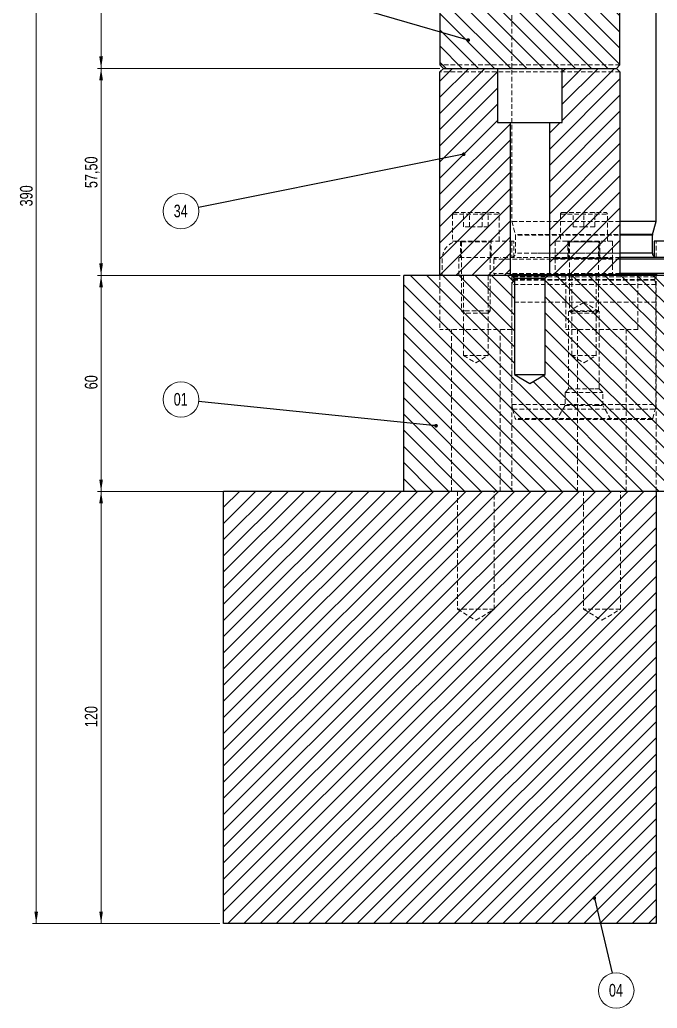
# Model space of a CAD drawing. Header units: millimetres. Extents: x 5 to 1539, y -495 to 895.
# Drawn here: x 749.6 to 926.5, y 442.5 to 717.1 of the extents above; entities that cross this region are included whole.
import ezdxf

# ---------------------------------------------------------------- set-up
doc = ezdxf.new("R2010")
doc.units = ezdxf.units.MM
doc.linetypes.add('HIDDEN', pattern=[1.905, 1.27, -0.635])
doc.styles.add('SLDTEXTSTYLE13', font='TXT', dxfattribs={"width": 0.75})
doc.dimstyles.new('SLDDIMSTYLE0', dxfattribs={"dimtxt": 3.5, "dimasz": 3.302, "dimexe": 0, "dimexo": 0.0625, "dimgap": 0.875, "dimtad": 1, "dimrnd": 1e-09, "dimzin": 12, "dimdsep": 46, "dimtxsty": 'SLDTEXTSTYLE13', "dimsah": 1, "dimcen": 0.09, "dimadec": 0, "dimazin": 3, "dimtfac": 1, "dimtofl": 0, "dimtmove": 0, "dimatfit": 3, "dimfxl": 1, "dimfrac": 2, "dimtolj": 1, "dimtzin": 12, "dimarcsym": 0})
doc.dimstyles.new('SLDDIMSTYLE1', dxfattribs={"dimtxt": 0.18, "dimasz": 1.016, "dimexe": 0, "dimexo": 0.0625, "dimgap": 0, "dimtad": 0, "dimtih": 1, "dimtoh": 1, "dimdec": 0, "dimrnd": 1e-09, "dimzin": 0, "dimdsep": 46, "dimtxsty": 'Standard', "dimblk1": 'DOT', "dimblk2": 'DOT', "dimsah": 1, "dimcen": 0.09, "dimadec": 0, "dimazin": 0, "dimtfac": 1.016, "dimtdec": 0, "dimtofl": 0, "dimtmove": 0, "dimatfit": 3, "dimldrblk": 'DOT', "dimfxl": 1, "dimfrac": 2, "dimtolj": 1, "dimtzin": 0, "dimarcsym": 0})

# ---------------------------------------------------------------- blocks, each defined once
blk = doc.blocks.new('_D_7')
at = {"color": 7, "linetype": 'Continuous', "lineweight": 18}
for p, q in [((805.21, 586.11), (771.21, 586.11)), ((772.21, 466.11), (772.21, 586.11)), ((805.21, 466.11), (771.21, 466.11))]:
    blk.add_line(p, q, dxfattribs=at)
for points in [[(772.21, 586.11), (771.7, 582.81), (772.72, 582.81)], [(772.21, 466.11), (772.72, 469.41), (771.7, 469.41)]]:
    blk.add_solid(points, dxfattribs=at)
at = {"color": 7, "linetype": 'Continuous', "lineweight": 18, "insert": (767.7, 520.62), "char_height": 3.5, "attachment_point": 1, "rotation": 90, "style": 'SLDTEXTSTYLE13'}
blk.add_mtext('120', dxfattribs=at)
blk = doc.blocks.new('_D_8')
at = {"color": 7, "linetype": 'Continuous', "lineweight": 18}
for p, q in [((855.21, 856.11), (753.21, 856.11)), ((754.21, 466.11), (754.21, 856.11)), ((805.21, 466.11), (753.21, 466.11))]:
    blk.add_line(p, q, dxfattribs=at)
for points in [[(754.21, 856.11), (753.7, 852.81), (754.72, 852.81)], [(754.21, 466.11), (754.72, 469.41), (753.7, 469.41)]]:
    blk.add_solid(points, dxfattribs=at)
at = {"color": 7, "linetype": 'Continuous', "lineweight": 18, "insert": (749.7, 665.27), "char_height": 3.5, "attachment_point": 1, "rotation": 90, "style": 'SLDTEXTSTYLE13'}
blk.add_mtext('390', dxfattribs=at)
blk = doc.blocks.new('_D_9')
at = {"color": 7, "linetype": 'Continuous', "lineweight": 18}
for p, q in [((855.21, 646.11), (771.21, 646.11)), ((772.21, 586.11), (772.21, 646.11)), ((1335.21, 586.11), (771.21, 586.11))]:
    blk.add_line(p, q, dxfattribs=at)
for points in [[(772.21, 646.11), (771.7, 642.81), (772.72, 642.81)], [(772.21, 586.11), (772.72, 589.41), (771.7, 589.41)]]:
    blk.add_solid(points, dxfattribs=at)
at = {"color": 7, "linetype": 'Continuous', "lineweight": 18, "insert": (767.7, 614.47), "char_height": 3.5, "attachment_point": 1, "rotation": 90, "style": 'SLDTEXTSTYLE13'}
blk.add_mtext('60', dxfattribs=at)
blk = doc.blocks.new('_D_10')
at = {"color": 7, "linetype": 'Continuous', "lineweight": 18}
for p, q in [((855.21, 796.11), (771.21, 796.11)), ((772.21, 796.11), (772.21, 703.61)), ((866.21, 703.61), (771.21, 703.61))]:
    blk.add_line(p, q, dxfattribs=at)
for points in [[(772.21, 796.11), (771.7, 792.81), (772.72, 792.81)], [(772.21, 703.61), (772.72, 706.91), (771.7, 706.91)]]:
    blk.add_solid(points, dxfattribs=at)
at = {"color": 7, "linetype": 'Continuous', "lineweight": 18, "insert": (767.7, 747.84), "char_height": 3.5, "attachment_point": 1, "rotation": 90, "style": 'SLDTEXTSTYLE13'}
blk.add_mtext('92,50', dxfattribs=at)
blk = doc.blocks.new('_D_11')
at = {"color": 7, "linetype": 'Continuous', "lineweight": 18}
for p, q in [((866.21, 703.61), (771.21, 703.61)), ((772.21, 703.61), (772.21, 646.11)), ((855.21, 646.11), (771.21, 646.11))]:
    blk.add_line(p, q, dxfattribs=at)
for points in [[(772.21, 703.61), (771.7, 700.31), (772.72, 700.31)], [(772.21, 646.11), (772.72, 649.41), (771.7, 649.41)]]:
    blk.add_solid(points, dxfattribs=at)
at = {"color": 7, "linetype": 'Continuous', "lineweight": 18, "insert": (767.7, 670.35), "char_height": 3.5, "attachment_point": 1, "rotation": 90, "style": 'SLDTEXTSTYLE13'}
blk.add_mtext('57,50', dxfattribs=at)
blk = doc.blocks.new('SW_NOTE_3')
at = {"color": 0, "linetype": 'Continuous', "lineweight": 0}
blk.add_circle((-4.91, 0.51), 4.94, dxfattribs=at)
at = {"color": 0, "linetype": 'Continuous', "lineweight": 0, "insert": (-4.98, 2.32), "char_height": 3.5, "attachment_point": 2, "style": 'SLDTEXTSTYLE13'}
blk.add_mtext('01', dxfattribs=at)
blk = doc.blocks.new('_Dot')
at = {"color": 0, "linetype": 'ByBlock', "lineweight": -2}
blk.add_line((-0.5, 0), (-1, 0), dxfattribs=at)
at = {"color": 0, "linetype": 'ByBlock', "const_width": 0.5}
blk.add_lwpolyline([(-0.25, 0, 1), (0.25, 0, 1)], format="xyb", close=True, dxfattribs=at)
blk = doc.blocks.new('SW_NOTE_6')
at = {"color": 0, "linetype": 'Continuous', "lineweight": 0}
blk.add_circle((1.14, -4.81), 4.94, dxfattribs=at)
at = {"color": 0, "linetype": 'Continuous', "lineweight": 0, "insert": (1.07, -3), "char_height": 3.5, "attachment_point": 2, "style": 'SLDTEXTSTYLE13'}
blk.add_mtext('04', dxfattribs=at)
blk = doc.blocks.new('SW_NOTE_28')
at = {"color": 0, "linetype": 'Continuous', "lineweight": 0}
blk.add_circle((-4.84, -0.98), 4.94, dxfattribs=at)
at = {"color": 0, "linetype": 'Continuous', "lineweight": 0, "insert": (-4.91, 0.83), "char_height": 3.5, "attachment_point": 2, "style": 'SLDTEXTSTYLE13'}
blk.add_mtext('34', dxfattribs=at)

msp = doc.modelspace()

# ---------------------------------------------------------------- hatches: boundary and pattern name
at = {"linetype": 'Continuous', "lineweight": 18}
h = msp.add_hatch(dxfattribs=at)
h.set_pattern_fill('ANSI31', angle=90, style=0)
h.paths.add_polyline_path([(866.211, 796.111), (866.211, 704.611), (867.211, 703.611), (915.211, 703.611), (916.211, 704.611), (916.211, 796.111), (895.461, 796.111), (895.461, 768.611), (891.211, 766.058), (886.961, 768.611), (886.961, 796.111)], flags=0)
h = msp.add_hatch(dxfattribs=at)
h.set_pattern_fill('ANSI31', style=0)
h.paths.add_polyline_path([(882.211, 703.611), (867.211, 703.611), (866.211, 702.611), (866.211, 646.111), (885.711, 646.111), (885.711, 688.611), (882.211, 688.611)], flags=0)
h = msp.add_hatch(dxfattribs=at)
h.set_pattern_fill('ANSI31', style=0)
h.paths.add_polyline_path([(915.211, 703.611), (900.211, 703.611), (900.211, 688.611), (896.711, 688.611), (896.711, 646.111), (916.211, 646.111), (916.211, 702.611)], flags=0)
h = msp.add_hatch(dxfattribs=at)
h.set_pattern_fill('ANSI31', angle=90, style=0)
h.paths.add_polyline_path([(856.211, 586.111), (1081.711, 586.111), (1081.711, 601.111), (1084.711, 601.111), (1084.711, 646.111), (896.236, 646.111), (895.461, 645.336), (895.461, 618.611), (891.211, 616.058), (886.961, 618.611), (886.961, 645.336), (886.186, 646.111), (856.211, 646.111)], flags=0)
h = msp.add_hatch(dxfattribs=at)
h.set_pattern_fill('ANSI31', style=0)
h.paths.add_polyline_path([(806.211, 466.111), (926.211, 466.111), (926.211, 586.111), (806.211, 586.111)], flags=0)

# ---------------------------------------------------------------- linework, layer by layer
at = {"color": 7, "linetype": 'HIDDEN', "lineweight": 18}
for p, q in [((886.211, 817.453), (886.211, 661.111)), ((916.211, 704.611), (866.211, 704.611)), ((916.211, 702.611), (866.211, 702.611)), ((869.711, 663.111), (869.711, 655.611)), ((869.736, 663.111), (882.709, 663.111)), ((872.747, 659.611), (872.747, 663.611)), ((874.479, 659.611), (874.479, 663.611)), ((877.943, 659.611), (877.943, 663.611)), ((879.675, 659.611), (879.675, 663.611)), ((882.711, 655.611), (882.711, 663.111)), ((899.711, 663.111), (899.711, 655.611)), ((899.736, 663.111), (912.709, 663.111)), ((899.736, 663.111), (912.709, 663.111)), ((903.211, 659.611), (903.211, 663.611)), ((906.211, 659.611), (906.211, 663.611)), ((909.211, 659.611), (909.211, 663.611)), ((912.711, 655.611), (912.711, 663.111)), ((874.479, 659.611), (872.747, 659.611)), ((877.943, 659.611), (874.479, 659.611)), ((879.675, 659.611), (877.943, 659.611)), ((916.211, 661.111), (886.211, 661.111)), ((886.211, 661.111), (887.184, 657.481)), ((906.211, 659.611), (903.211, 659.611)), ((909.211, 659.611), (906.211, 659.611)), ((925.239, 657.481), (887.195, 657.481)), ((887.211, 657.274), (887.211, 652.311)), ((919.646, 657.274), (887.222, 657.274)), ((919.646, 657.274), (925.211, 657.274)), ((869.711, 655.611), (871.615, 655.611)), ((871.615, 655.611), (871.711, 655.611)), ((886.711, 655.611), (871.711, 655.611)), ((871.961, 655.611), (871.961, 651.111)), ((872.211, 655.411), (872.211, 636.236)), ((872.236, 655.411), (880.208, 655.411)), ((880.211, 636.236), (880.211, 655.411)), ((880.461, 651.111), (880.461, 655.611)), ((886.211, 655.611), (886.211, 651.111)), ((886.711, 651.111), (886.711, 655.611)), ((898.261, 655.611), (898.261, 650.811)), ((901.521, 655.611), (898.261, 655.611)), ((901.521, 655.611), (910.902, 655.611)), ((901.767, 651.111), (901.767, 655.611)), ((901.961, 655.611), (901.961, 651.111)), ((902.211, 655.411), (902.211, 636.236)), ((902.236, 655.411), (910.208, 655.411)), ((910.211, 655.411), (902.256, 655.411)), ((910.211, 636.236), (910.211, 655.411)), ((910.461, 651.111), (910.461, 655.611)), ((910.655, 655.611), (910.655, 651.111)), ((914.161, 655.611), (910.902, 655.611)), ((914.161, 655.611), (914.161, 650.811)), ((926.211, 651.111), (926.211, 655.611)), ((866.911, 650.811), (866.911, 646.111)), ((871.511, 646.111), (871.511, 650.911)), ((871.711, 651.111), (883.037, 651.111)), ((881.711, 651.111), (881.211, 650.611)), ((888.887, 651.111), (883.037, 651.111)), ((925.211, 652.311), (887.222, 652.311)), ((898.261, 651.111), (888.887, 651.111)), ((916.211, 652.311), (892.776, 652.311)), ((898.261, 651.111), (914.161, 651.111)), ((914.161, 650.911), (898.261, 650.911)), ((898.261, 650.811), (898.261, 646.111)), ((898.261, 650.811), (914.161, 650.811)), ((916.211, 651.111), (914.161, 651.111)), ((914.161, 650.811), (914.161, 646.111)), ((916.211, 650.611), (881.211, 650.611)), ((881.211, 650.611), (881.211, 646.611)), ((866.211, 646.111), (866.211, 631.111)), ((872.811, 646.111), (872.811, 623.861)), ((879.611, 623.861), (879.611, 646.111)), ((916.211, 646.611), (881.211, 646.611)), ((881.211, 646.611), (881.711, 646.111)), ((885.878, 646.31), (884.461, 646.111)), ((885.903, 646.31), (926.542, 646.31)), ((926.461, 646.316), (885.961, 646.316)), ((886.211, 646.111), (886.211, 586.111)), ((886.561, 645.716), (886.561, 644.959)), ((886.586, 645.716), (925.859, 645.716)), ((901.211, 646.111), (901.211, 631.111)), ((902.811, 646.111), (902.811, 623.861)), ((909.611, 623.861), (909.611, 646.111)), ((921.211, 631.111), (921.211, 646.111)), ((925.861, 644.959), (925.861, 645.716)), ((926.211, 586.111), (926.211, 646.111)), ((886.541, 644.804), (886.221, 643.611)), ((920.346, 643.611), (886.221, 643.611)), ((886.221, 643.611), (886.221, 638.711)), ((886.566, 644.804), (925.879, 644.804)), ((886.586, 644.959), (925.859, 644.959)), ((926.201, 643.611), (920.346, 643.611)), ((926.201, 643.611), (925.882, 644.804)), ((926.201, 638.711), (926.201, 643.611)), ((926.201, 638.711), (886.221, 638.711)), ((886.241, 638.711), (886.241, 610.269)), ((906.211, 638.565), (901.961, 636.111)), ((910.461, 636.111), (906.211, 638.565)), ((926.181, 610.269), (926.181, 638.711)), ((873.383, 636.236), (872.211, 636.236)), ((872.211, 636.236), (872.836, 635.611)), ((878.598, 635.611), (872.836, 635.611)), ((880.211, 636.236), (873.383, 636.236)), ((879.586, 635.611), (878.598, 635.611)), ((879.586, 635.611), (880.211, 636.236)), ((901.961, 636.111), (910.461, 636.111)), ((901.961, 636.111), (901.961, 614.611)), ((903.383, 636.236), (902.211, 636.236)), ((902.211, 636.236), (902.836, 635.611)), ((909.586, 635.611), (902.836, 635.611)), ((910.211, 636.236), (903.383, 636.236)), ((909.586, 635.611), (910.211, 636.236)), ((910.461, 614.611), (910.461, 636.111)), ((886.211, 631.111), (866.211, 631.111)), ((869.461, 631.111), (869.461, 586.111)), ((882.961, 586.111), (882.961, 631.111)), ((921.211, 631.111), (901.211, 631.111)), ((904.461, 631.111), (904.461, 586.111)), ((917.961, 586.111), (917.961, 631.111)), ((879.611, 623.861), (872.811, 623.861)), ((872.811, 623.861), (876.211, 621.818)), ((876.211, 621.818), (879.611, 623.861)), ((909.611, 623.861), (902.811, 623.861)), ((902.811, 623.861), (906.211, 621.818)), ((906.211, 621.818), (909.611, 623.861)), ((901.961, 614.611), (900.961, 613.611)), ((900.961, 613.611), (911.461, 613.611)), ((900.961, 613.611), (900.961, 609.922)), ((901.961, 614.611), (909.216, 614.611)), ((909.216, 614.611), (910.461, 614.611)), ((911.461, 613.611), (910.461, 614.611)), ((911.461, 609.922), (911.461, 613.611)), ((886.266, 610.269), (926.178, 610.269)), ((900.961, 609.922), (898.761, 606.111)), ((900.961, 609.922), (909.924, 609.922)), ((909.924, 609.922), (911.461, 609.922)), ((913.661, 606.111), (911.461, 609.922)), ((886.412, 608.975), (887.119, 606.334)), ((886.436, 608.975), (926.008, 608.975)), ((925.303, 606.334), (926.011, 608.975)), ((919.711, 606.334), (887.119, 606.334)), ((925.303, 606.334), (919.711, 606.334)), ((871.111, 586.111), (871.111, 553.361)), ((881.311, 553.361), (881.311, 586.111)), ((906.111, 586.111), (906.111, 553.361)), ((916.311, 553.361), (916.311, 586.111)), ((881.311, 553.361), (871.111, 553.361)), ((871.111, 553.361), (876.211, 550.297)), ((876.211, 550.297), (881.311, 553.361)), ((916.311, 553.361), (906.111, 553.361)), ((906.111, 553.361), (911.211, 550.297)), ((911.211, 550.297), (916.311, 553.361))]:
    msp.add_line(p, q, dxfattribs=at)
at = {"color": 7, "linetype": 'Continuous', "lineweight": 25}
for p, q in [((866.211, 796.111), (866.211, 704.611)), ((916.211, 704.611), (916.211, 796.111)), ((926.211, 661.111), (926.211, 721.111)), ((866.211, 704.611), (867.211, 703.611)), ((866.211, 702.611), (867.211, 703.611)), ((867.211, 703.611), (915.211, 703.611)), ((867.211, 703.611), (882.211, 703.611)), ((882.211, 703.611), (882.211, 688.611)), ((900.211, 688.611), (900.211, 703.611)), ((900.211, 703.611), (915.211, 703.611)), ((915.211, 703.611), (916.211, 704.611)), ((915.211, 703.611), (916.211, 702.611)), ((866.211, 646.111), (866.211, 702.611)), ((916.211, 702.611), (916.211, 646.111)), ((882.211, 688.611), (885.711, 688.611)), ((885.711, 688.611), (885.711, 646.111)), ((885.711, 688.611), (896.711, 688.611)), ((896.711, 646.111), (896.711, 688.611)), ((896.711, 688.611), (900.211, 688.611)), ((926.211, 661.111), (916.211, 661.111)), ((925.239, 657.481), (926.211, 661.111)), ((925.211, 652.311), (925.211, 657.274)), ((925.711, 655.611), (925.711, 651.111)), ((940.711, 655.611), (925.711, 655.611)), ((929.386, 651.111), (916.211, 651.111)), ((923.889, 650.611), (916.211, 650.611)), ((931.211, 650.611), (923.889, 650.611)), ((886.186, 646.111), (856.211, 646.111)), ((856.211, 586.111), (856.211, 646.111)), ((885.711, 646.111), (866.211, 646.111)), ((886.186, 646.111), (886.961, 645.336)), ((886.186, 646.111), (896.236, 646.111)), ((886.961, 645.336), (886.961, 618.611)), ((886.961, 645.336), (895.461, 645.336)), ((895.461, 645.336), (896.236, 646.111)), ((895.461, 618.611), (895.461, 645.336)), ((1084.711, 646.111), (896.236, 646.111)), ((916.211, 646.111), (896.711, 646.111)), ((931.211, 646.611), (916.211, 646.611)), ((886.961, 618.611), (891.211, 616.058)), ((886.961, 618.611), (895.461, 618.611)), ((891.211, 616.058), (895.461, 618.611)), ((806.211, 466.111), (806.211, 586.111)), ((926.211, 586.111), (806.211, 586.111)), ((1081.711, 586.111), (856.211, 586.111)), ((926.211, 586.111), (926.211, 466.111)), ((926.211, 466.111), (806.211, 466.111))]:
    msp.add_line(p, q, dxfattribs=at)
at = {"color": 8, "linetype": 'Continuous', "lineweight": 25}
for p, q in [((919.666, 657.481), (916.211, 657.481)), ((925.211, 657.274), (916.211, 657.274)), ((925.239, 657.481), (919.666, 657.481)), ((925.211, 652.311), (916.211, 652.311))]:
    msp.add_line(p, q, dxfattribs=at)
at = {"color": 7, "linetype": 'HIDDEN', "lineweight": 18}
for centre, radius, start, end in [((870.211, 663.111), 0.5, 90, 180), ((882.211, 663.111), 0.5, 0, 90), ((900.211, 663.111), 0.5, 90, 180), ((912.211, 663.111), 0.5, 0, 90), ((886.411, 657.274), 0.8, 0, 15), ((871.711, 650.811), 4.8, 90, 180), ((872.011, 655.411), 0.2, 0, 90), ((880.411, 655.411), 0.2, 90, 180), ((902.011, 655.411), 0.2, 0, 90), ((910.411, 655.411), 0.2, 90, 180), ((871.711, 650.911), 0.2, 90, 180), ((886.011, 652.311), 1.2, 270, 0), ((926.411, 652.311), 1.2, 234.31467, 270), ((885.961, 645.716), 0.6, 90, 98), ((885.961, 645.716), 0.6, 0, 90), ((926.461, 645.716), 0.6, 90, 180), ((926.461, 645.716), 0.6, 82, 90), ((885.961, 644.959), 0.6, 345, 0), ((926.461, 644.959), 0.6, 180, 195), ((891.241, 610.269), 5, 180, 195), ((921.181, 610.269), 5, 345, 0), ((887.409, 606.411), 0.3, 195, 270), ((925.013, 606.411), 0.3, 270, 345)]:
    msp.add_arc(centre, radius, start, end, dxfattribs=at)
at = {"color": 7, "linetype": 'Continuous', "lineweight": 25}
for centre, radius, start, end in [((926.011, 657.274), 0.8, 165, 180), ((926.411, 652.311), 1.2, 180, 234.31467)]:
    msp.add_arc(centre, radius, start, end, dxfattribs=at)
at = {"color": 7, "linetype": 'HIDDEN', "lineweight": 18}
for points, knots in [([(870.211, 663.611), (870.291, 663.611), (870.415, 663.611), (871.163, 663.611), (871.937, 663.611), (872.898, 663.611), (874.295, 663.611), (875.456, 663.611), (876.211, 663.611)], [0, 0, 0, 0, 0.2394574, 0.3683613, 0.5000004, 0.6316394, 0.7605426, 1, 1, 1, 1]), ([(876.211, 663.611), (876.966, 663.611), (878.127, 663.611), (879.524, 663.611), (880.485, 663.611), (881.26, 663.611), (882.008, 663.611), (882.131, 663.611), (882.211, 663.611)], [0, 0, 0, 0, 0.2394562, 0.3683595, 0.4999987, 0.631639, 0.7605423, 1, 1, 1, 1]), ([(900.211, 663.611), (900.291, 663.611), (900.415, 663.611), (901.163, 663.611), (901.937, 663.611), (902.898, 663.611), (904.295, 663.611), (906.211, 663.611), (908.127, 663.611), (909.524, 663.611), (910.485, 663.611), (911.26, 663.611), (912.008, 663.611), (912.131, 663.611), (912.211, 663.611)], [0, 0, 0, 0, 0.1197284, 0.1841807, 0.2500003, 0.3158198, 0.3802716, 0.5000004, 0.6197284, 0.6841802, 0.7499997, 0.8158193, 0.8802716, 1, 1, 1, 1]), ([(892.916, 606.111), (892.148, 606.111), (890.565, 606.111), (888.838, 606.111), (887.638, 606.111), (887.486, 606.111), (887.409, 606.111)], [0, 0, 0, 0, 0.2330323, 0.4800229, 0.7372812, 1, 1, 1, 1]), ([(919.506, 606.111), (918.652, 606.111), (916.893, 606.111), (913.676, 606.111), (910.066, 606.111), (906.211, 606.111), (902.356, 606.111), (898.747, 606.111), (895.529, 606.111), (893.77, 606.111), (892.916, 606.111)], [0, 0, 0, 0, 0.1165161, 0.2400111, 0.3686408, 0.4999997, 0.6313592, 0.7599889, 0.8834839, 1, 1, 1, 1]), ([(925.013, 606.111), (924.937, 606.111), (924.785, 606.111), (923.585, 606.111), (921.858, 606.111), (920.275, 606.111), (919.506, 606.111)], [0, 0, 0, 0, 0.26271876, 0.51997708, 0.76696769, 1, 1, 1, 1])]:
    msp.add_open_spline(points, degree=3, knots=knots, dxfattribs=at)

# ---------------------------------------------------------------- block references
at = {"color": 7, "linetype": 'Continuous', "lineweight": 0}
for name, p in [('SW_NOTE_28', (799.218, 664.923)), ('SW_NOTE_3', (799.289, 611.118)), ('SW_NOTE_6', (914.023, 452.29))]:
    msp.add_blockref(name, p, dxfattribs=at)

# ---------------------------------------------------------------- dimensions: what is measured, and where the dimension line sits
at = {"color": 7, "linetype": 'Continuous', "lineweight": 18}
for base, p1, p2, picture, middle in [((754.211, 856.111), (806.211, 466.111), (856.211, 856.111), '_D_8', (754.211, 669.152)), ((772.211, 703.611), (856.211, 796.111), (867.211, 703.611), '_D_10', (772.211, 753.654)), ((772.211, 646.111), (867.211, 703.611), (856.211, 646.111), '_D_11', (772.211, 676.164)), ((772.211, 646.111), (1336.211, 586.111), (856.211, 646.111), '_D_9', (772.211, 617.056)), ((772.211, 586.111), (806.211, 466.111), (806.211, 586.111), '_D_7', (772.211, 524.496))]:
    dim = msp.add_linear_dim(base=base, p1=p1, p2=p2, angle=90, dimstyle='SLDDIMSTYLE0', dxfattribs=at)
    dim.commit()
    dim.dimension.update_dxf_attribs({"geometry": picture, "text_midpoint": middle, "dimtype": 160})

# ---------------------------------------------------------------- leaders
at = {"color": 7, "linetype": 'Continuous', "lineweight": 0}
for points in [[(874.104, 711.464), (799.12, 733.23)], [(872.836, 679.76), (799.218, 664.923)], [(865.165, 604.331), (799.289, 611.118)], [(909.095, 473.151), (914.023, 452.29)]]:
    msp.add_leader(points, dimstyle='SLDDIMSTYLE1', dxfattribs=at)

doc.saveas('drawing.dxf')
